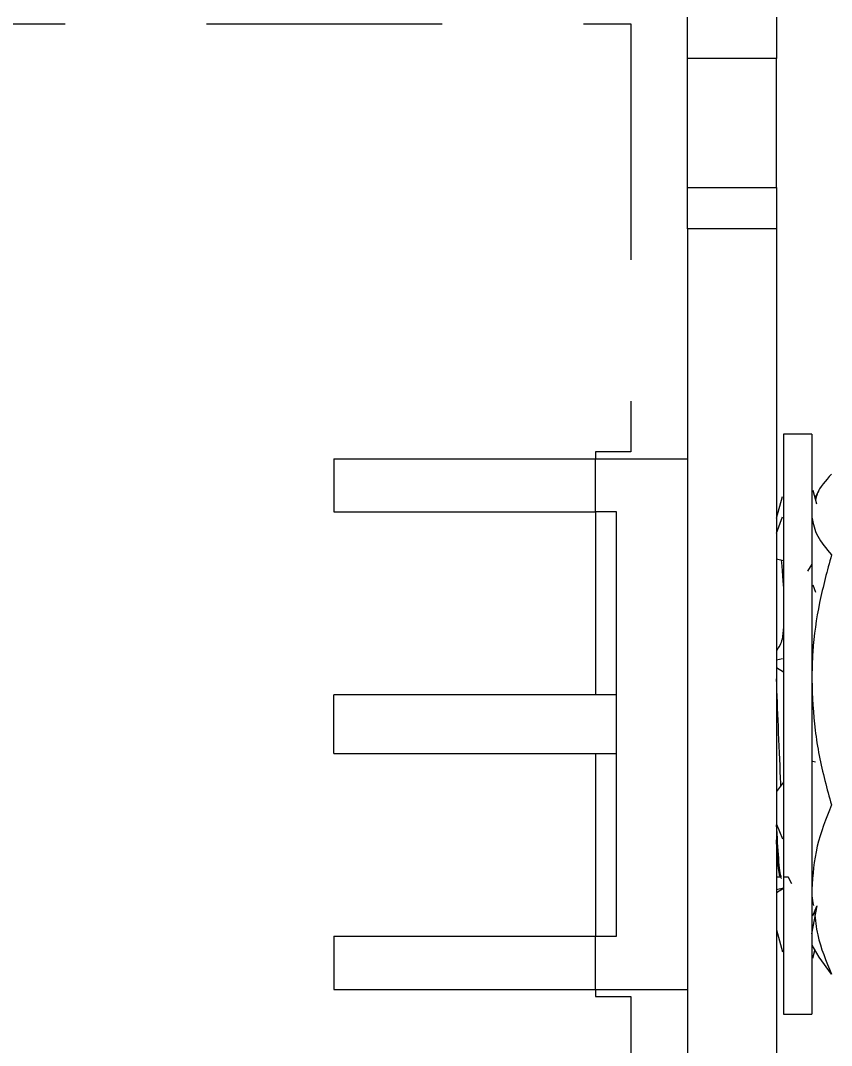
# Paper-space layout 'Inside Dim' of a CAD drawing. Header units: inches. Extents: x 0.04 to 7.3, y 0.02 to 5.63.
# Drawn here: x 2.841 to 3.415, y 4.415 to 5.14 of the extents above; entities that cross this region are included whole.
import ezdxf

# ---------------------------------------------------------------- set-up
doc = ezdxf.new("R2010")
doc.units = ezdxf.units.IN
doc.header["$MEASUREMENT"] = 0
doc.linetypes.add('PHANTOM', pattern=[0.5, 0.25, -0.05, 0.05, -0.05, 0.05, -0.05])
doc.styles.add('SLDTEXTSTYLE0', font='TXT', dxfattribs={"width": 0.75})
doc.dimstyles.new('SLDDIMSTYLE5', dxfattribs={"dimtxt": 0.091864, "dimasz": 0.104, "dimexe": 0, "dimexo": 0.0625, "dimgap": 0.022966, "dimtad": 0, "dimtih": 1, "dimtoh": 1, "dimrnd": 1e-09, "dimdsep": 46, "dimtxsty": 'SLDTEXTSTYLE0', "dimsah": 1, "dimcen": 0.09, "dimadec": 0, "dimazin": 2, "dimtfac": 1, "dimtofl": 0, "dimtmove": 0, "dimatfit": 3, "dimfxl": 1, "dimfrac": 2, "dimtolj": 1, "dimtzin": 12, "dimarcsym": 0})

# ---------------------------------------------------------------- blocks, each defined once
blk = doc.blocks.new('_D_8')
at = {"color": 7, "linetype": 'Continuous', "lineweight": 0, "ltscale": 0.666667}
for p, q in [((2.22842, 5.13753), (2.22842, 4.80792)), ((1.99481, 4.64202), (1.96682, 4.64202)), ((1.96682, 4.64202), (1.96682, 4.49619)), ((2.46204, 4.64202), (2.49003, 4.64202)), ((2.49003, 4.64202), (2.49003, 4.49619)), ((1.96682, 4.49619), (1.99481, 4.49619)), ((2.49003, 4.49619), (2.46204, 4.49619)), ((2.22842, 4.14753), (2.22842, 4.47753))]:
    blk.add_line(p, q, dxfattribs=at)
for points in [[(2.22842, 5.13753), (2.21109, 5.03353), (2.24576, 5.03353)], [(2.22842, 4.14753), (2.24576, 4.25153), (2.21109, 4.25153)]]:
    blk.add_solid(points, dxfattribs=at)
at = {"color": 7, "linetype": 'Continuous', "lineweight": 0, "ltscale": 0.666667, "char_height": 0.091864, "attachment_point": 1, "style": 'SLDTEXTSTYLE0'}
for s, insert in [('0.99in', (2.06007, 4.7791)), ('25.1mm', (1.99481, 4.61461))]:
    blk.add_mtext(s, dxfattribs=dict(at, insert=insert))

psp = doc.layouts.new('Inside Dim')

# ---------------------------------------------------------------- linework, layer by layer
at = {"color": 7, "linetype": 'Continuous', "lineweight": 15, "ltscale": 0.666667}
for p, q in [((3.31284, 5.11319), (3.31284, 5.14241)), ((3.37584, 5.14241), (3.37584, 5.11319)), ((3.37584, 5.11319), (3.31284, 5.11319)), ((3.31284, 5.02188), (3.31284, 5.11319)), ((3.37584, 5.02188), (3.37584, 5.11319)), ((3.31284, 5.02188), (3.37584, 5.02188)), ((3.31284, 4.99266), (3.31284, 5.02188)), ((3.37584, 5.02188), (3.37584, 4.99266)), ((3.37584, 4.99266), (3.31284, 4.99266)), ((3.31284, 4.99266), (3.31284, 4.29241)), ((3.37584, 4.99266), (3.37584, 4.29241)), ((3.40084, 4.84753), (3.38084, 4.84753)), ((3.38084, 4.84753), (3.38084, 4.83639)), ((3.40084, 4.84753), (3.40084, 4.83639)), ((3.27284, 4.83503), (3.24784, 4.83503)), ((3.24784, 4.83503), (3.24784, 4.83003)), ((3.38084, 4.83639), (3.38084, 4.43753)), ((3.40084, 4.83639), (3.40084, 4.43753)), ((3.06284, 4.83003), (3.06284, 4.79253)), ((3.06284, 4.83003), (3.24784, 4.83003)), ((3.24784, 4.83003), (3.31284, 4.83003)), ((3.24784, 4.79253), (3.24784, 4.83003)), ((3.40159, 4.80796), (3.40425, 4.79828)), ((3.40581, 4.80738), (3.40306, 4.80262)), ((3.37584, 4.78803), (3.38009, 4.80349)), ((3.06284, 4.79253), (3.24784, 4.79253)), ((3.26284, 4.79253), (3.24784, 4.79253)), ((3.24784, 4.79253), (3.24784, 4.66323)), ((3.26284, 4.49253), (3.26284, 4.79253)), ((3.37584, 4.77751), (3.38009, 4.78912)), ((3.37584, 4.75935), (3.38084, 4.75821)), ((3.40084, 4.75574), (3.39786, 4.75058)), ((3.40159, 4.74093), (3.40347, 4.73579)), ((3.37602, 4.69464), (3.37584, 4.69441)), ((3.37584, 4.68792), (3.38009, 4.68889)), ((3.37584, 4.68267), (3.38084, 4.67953)), ((3.26284, 4.66323), (3.06284, 4.66323)), ((3.06284, 4.62183), (3.06284, 4.66323)), ((3.06284, 4.62183), (3.26284, 4.62183)), ((3.24784, 4.62183), (3.24784, 4.49253)), ((3.40159, 4.61626), (3.40347, 4.61584)), ((3.38084, 4.60159), (3.37584, 4.59483)), ((3.37584, 4.57174), (3.38009, 4.56149)), ((3.37584, 4.53448), (3.37877, 4.53448)), ((3.38065, 4.53449), (3.38397, 4.53449)), ((3.38382, 4.53474), (3.3866, 4.52994)), ((3.37584, 4.52571), (3.38084, 4.52685)), ((3.38084, 4.52633), (3.37584, 4.5232)), ((3.40084, 4.49434), (3.40457, 4.51418)), ((3.40159, 4.50698), (3.40448, 4.51396)), ((3.37584, 4.49703), (3.38009, 4.48157)), ((3.06284, 4.49253), (3.06284, 4.45503)), ((3.06284, 4.49253), (3.24784, 4.49253)), ((3.24784, 4.45503), (3.24784, 4.49253)), ((3.24784, 4.49253), (3.26284, 4.49253)), ((3.40084, 4.48628), (3.40581, 4.47768)), ((3.40159, 4.4771), (3.40306, 4.48244)), ((3.4148, 4.46577), (3.40606, 4.47783)), ((3.06284, 4.45503), (3.24784, 4.45503)), ((3.24784, 4.45503), (3.31284, 4.45503)), ((3.24784, 4.45503), (3.24784, 4.45003)), ((3.24784, 4.45003), (3.27284, 4.45003)), ((3.38084, 4.43753), (3.40084, 4.43753))]:
    psp.add_line(p, q, dxfattribs=at)
at = {"color": 7, "linetype": 'PHANTOM', "lineweight": 15, "ltscale": 0.666667}
for p, q in [((0.97284, 5.13753), (3.27284, 5.13753)), ((3.27284, 5.13753), (3.27284, 4.83503)), ((3.27284, 4.45003), (3.27284, 4.14753))]:
    psp.add_line(p, q, dxfattribs=at)
at = {"color": 7, "linetype": 'Continuous', "lineweight": 15, "ltscale": 0.666667}
for points, knots in [([(3.4148, 4.81929), (3.41061, 4.81467), (3.40514, 4.80864), (3.40383, 4.8024), (3.40352, 4.80094)], [0, 0, 0, 0, 0.7656508, 1, 1, 1, 1]), ([(3.40092, 4.78873), (3.40185, 4.78429), (3.40375, 4.77531), (3.41109, 4.76662), (3.4148, 4.76223)], [0, 0, 0, 0, 0.495418, 1, 1, 1, 1]), ([(3.4148, 4.76223), (3.41177, 4.75103), (3.4057, 4.7285), (3.40143, 4.69878), (3.401, 4.68046), (3.40084, 4.67385)], [0, 0, 0, 0, 0.387506, 0.778842, 1, 1, 1, 1]), ([(3.38084, 4.71124), (3.38063, 4.70814), (3.38015, 4.70102), (3.37751, 4.69694), (3.37602, 4.69464)], [0, 0, 0, 0, 0.434765, 1, 1, 1, 1]), ([(3.37903, 4.59913), (3.37894, 4.60098), (3.37834, 4.61336), (3.37728, 4.64055), (3.37631, 4.6636), (3.37584, 4.67461)], [0, 0, 0, 0, 0.08385, 0.562356, 1, 1, 1, 1]), ([(3.40084, 4.67385), (3.40133, 4.66194), (3.40232, 4.63794), (3.40833, 4.6085), (3.4132, 4.59116), (3.4148, 4.58547)], [0, 0, 0, 0, 0.39822, 0.802626, 1, 1, 1, 1]), ([(3.4148, 4.58547), (3.4109, 4.57575), (3.40302, 4.55613), (3.40157, 4.53585), (3.40084, 4.52562)], [0, 0, 0, 0, 0.495458, 1, 1, 1, 1]), ([(3.37945, 4.53466), (3.3793, 4.53457), (3.37864, 4.53414), (3.37748, 4.54587), (3.37647, 4.56296), (3.37597, 4.57144)], [0, 0, 0, 0, 0.131399, 0.568924, 1, 1, 1, 1]), ([(3.37892, 4.53579), (3.37877, 4.53542), (3.37812, 4.53376), (3.3771, 4.54176), (3.37621, 4.55504), (3.37584, 4.56066)], [0, 0, 0, 0, 0.1417192, 0.6367401, 1, 1, 1, 1]), ([(3.37858, 4.5348), (3.37873, 4.53455), (3.37902, 4.53405), (3.37931, 4.53355), (3.37945, 4.5333)], [0, 0, 0, 0, 0.499993, 1, 1, 1, 1]), ([(3.40084, 4.52562), (3.40083, 4.5242), (3.40081, 4.52044), (3.40152, 4.5167), (3.40196, 4.51436)], [0, 0, 0, 0, 0.37667, 1, 1, 1, 1]), ([(3.40267, 4.50959), (3.40328, 4.50422), (3.40497, 4.48935), (3.41097, 4.47496), (3.4148, 4.46577)], [0, 0, 0, 0, 0.361664, 1, 1, 1, 1])]:
    psp.add_open_spline(points, degree=3, knots=knots, dxfattribs=at)
at = {"color": 155, "linetype": 'Continuous', "lineweight": 15, "ltscale": 0.666667}
psp.add_open_spline([(3.38084, 4.74009), (3.38072, 4.74218), (3.38026, 4.75014), (3.37977, 4.75635), (3.37939, 4.75836), (3.37936, 4.75855)], degree=3, knots=[0, 0, 0, 0, 0.24303, 0.926552, 1, 1, 1, 1], dxfattribs=at)

# ---------------------------------------------------------------- dimensions: what is measured, and where the dimension line sits
at = {"color": 7, "linetype": 'Continuous', "lineweight": 0, "ltscale": 0.666667}
dim = psp.add_linear_dim(base=(2.22842, 4.14753), p1=(3.27284, 5.13753), p2=(3.27284, 4.14753), angle=90, dimstyle='SLDDIMSTYLE5', dxfattribs=at)
dim.commit()
dim.dimension.update_dxf_attribs({"geometry": '_D_8', "text_midpoint": (2.22842, 4.64273), "dimtype": 160})

doc.saveas('drawing.dxf')
